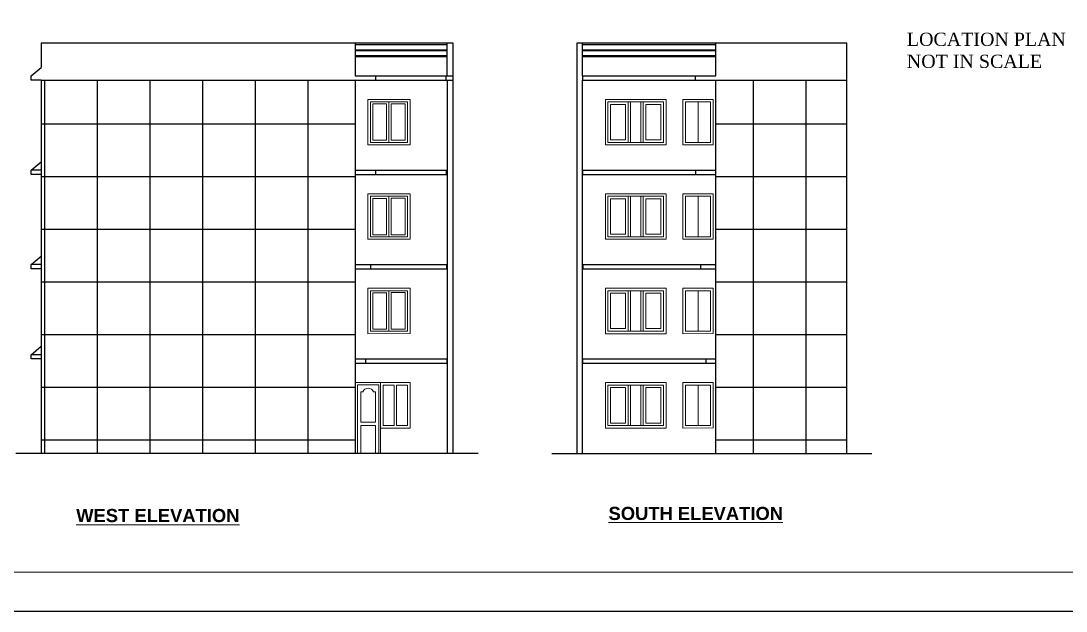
# Model space of a CAD drawing. Header units: inches. Extents: x -4763 to -1586, y -14268 to -12020.
# Drawn here: x -3466 to -2226, y -14268 to -13568 of the extents above; entities that cross this region are included whole.
import ezdxf

# ---------------------------------------------------------------- set-up
doc = ezdxf.new("R2010")
doc.units = ezdxf.units.IN
doc.header["$LTSCALE"] = 0.5
doc.header["$MEASUREMENT"] = 0
for name, color, linetype, lineweight in [('door', 202, 'Continuous', 5), ('ELE1', 3, 'Continuous', 9), ('TEXT', 220, 'Continuous', 9), ('Toilet', 7, 'Continuous', 25), ('win', 5, 'Continuous', 18)]:
    doc.layers.add(name, color=color, linetype=linetype, lineweight=lineweight)
doc.styles.add('ordinary', font='ARIALN.TTF')
doc.styles.get("Standard").update_dxf_attribs({"font": 'arial.ttf'})

msp = doc.modelspace()

# ---------------------------------------------------------------- hatches: boundary and pattern name
at = {"layer": 'Toilet'}
h = msp.add_hatch(dxfattribs=at)
h.set_pattern_fill('ANSI37', color=256, scale=500, angle=45, style=0)
h.set_pattern_definition([(90, (-14500.3, -2.38), (-62.5, 0), []), (180, (-14500.3, -2.38), (-4e-15, -62.5), [])])
h.paths.add_polyline_path([(-3442.2, -14080.8), (-3069.5, -14080.8), (-3069.5, -13637.8), (-3442.2, -13637.8)])
h = msp.add_hatch(dxfattribs=at)
h.set_pattern_fill('ANSI37', color=256, scale=500, angle=45, style=0)
h.set_pattern_definition([(90, (-13284.605, -2.38), (-62.5, 0), []), (180, (-13284.605, -2.38), (-4e-15, -62.5), [])])
h.paths.add_polyline_path([(-2642, -14080.8), (-2486.7, -14080.8), (-2486.7, -13637.8), (-2642, -13637.8)])

# ---------------------------------------------------------------- linework, layer by layer
at = {"layer": 'Defpoints'}
msp.add_lwpolyline([(-1585.6, -12020), (-4763.2, -12020), (-4763.2, -14268), (-1585.6, -14268)], close=True, dxfattribs=at)
at = {"layer": 'door', "lineweight": 13}
for p, q in [((-3069.5, -14080.8), (-3069.5, -13996.8)), ((-3069.5, -13996.8), (-3069.5, -14080.8)), ((-3069.5, -13996.8), (-3039.5, -13996.8)), ((-3067, -13999.3), (-3067, -14080.8)), ((-3067, -13999.3), (-3041.5, -13999.3)), ((-3041.5, -14080.8), (-3041.5, -13999.3)), ((-3039.5, -14080.8), (-3039.5, -13996.8)), ((-3063, -14007.8), (-3060.5, -14007.8)), ((-3063, -14007.8), (-3063, -14043.7)), ((-3048, -14007.8), (-3045.5, -14007.8)), ((-3045.5, -14007.8), (-3045.5, -14043.7)), ((-3063, -14043.7), (-3045.5, -14043.7)), ((-3063, -14047.7), (-3063, -14080.8)), ((-3063, -14047.7), (-3045.5, -14047.7)), ((-3045.5, -14047.7), (-3045.5, -14080.8))]:
    msp.add_line(p, q, dxfattribs=at)
msp.add_arc((-3054.2, -14010), 6.64, 19.6874, 160.3126, dxfattribs=at)
at = {"layer": 'ELE1'}
msp.add_lwpolyline([(-4716.9, -12066.3), (-1631.9, -12066.3), (-1631.9, -14221.7), (-4716.9, -14221.7)], close=True, dxfattribs=at)
msp.add_lwpolyline([(-4716.9, -12066.3), (-1631.9, -12066.3), (-1631.9, -14221.7), (-4716.9, -14221.7)], close=True, dxfattribs=at)
at = {"layer": 'Toilet'}
for p, q in [((-3442.2, -13593.8), (-3442.2, -13622.8)), ((-3442.2, -13593.8), (-2953.8, -13593.8)), ((-3069.5, -13593.8), (-3069.5, -13632.8)), ((-3069.5, -13595.8), (-2960.5, -13595.8)), ((-3069.5, -13601.8), (-2960.5, -13601.8)), ((-3069.5, -13602.8), (-2960.5, -13602.8)), ((-2960.5, -13632.8), (-2960.5, -13593.8)), ((-2953.8, -13593.8), (-2953.8, -14080.8)), ((-2806.4, -14080.8), (-2806.4, -13593.8)), ((-2806.4, -13593.8), (-2486.4, -13593.8)), ((-2799.9, -13632.8), (-2799.9, -13593.8)), ((-2799.9, -13595.8), (-2641.7, -13595.8)), ((-2799.9, -13601.8), (-2641.7, -13601.8)), ((-2799.9, -13602.8), (-2641.7, -13602.8)), ((-2641.7, -13632.8), (-2641.7, -13593.8)), ((-2486.4, -14080.8), (-2486.4, -13593.8)), ((-3069.5, -13608.8), (-2960.5, -13608.8)), ((-3069.5, -13609.8), (-2960.5, -13609.8)), ((-2799.9, -13608.8), (-2641.7, -13608.8)), ((-2799.9, -13609.8), (-2641.7, -13609.8)), ((-3454.2, -13632.8), (-3442.2, -13622.8)), ((-3454.2, -13637.8), (-3454.2, -13632.8)), ((-3442.2, -13637.8), (-3454.2, -13637.8)), ((-3442.2, -13637.8), (-3442.2, -14080.8)), ((-3442.2, -13637.8), (-2953.8, -13637.8)), ((-3069.5, -13632.8), (-2953.8, -13632.8)), ((-3069.5, -13637.8), (-3069.5, -14080.8)), ((-3045.5, -13632.8), (-3045.5, -13637.8)), ((-2961.5, -13637.8), (-2961.5, -13632.8)), ((-2960.5, -13637.8), (-2960.5, -14080.8)), ((-2806.4, -13637.8), (-2806.4, -13632.8)), ((-2799.9, -13632.8), (-2641.7, -13632.8)), ((-2799.9, -14080.8), (-2799.9, -13637.8)), ((-2799.9, -13637.8), (-2486.4, -13637.8)), ((-2799.5, -13637.8), (-2799.5, -13632.8)), ((-2665.7, -13637.8), (-2665.7, -13632.8)), ((-2641.7, -14080.8), (-2641.7, -13637.8)), ((-2799.9, -14080.8), (-2799.9, -13708.8)), ((-3454.2, -13744.8), (-3442.2, -13734.8)), ((-3442.2, -13744.8), (-3454.2, -13744.8)), ((-3454.2, -13749.8), (-3454.2, -13744.8)), ((-3442.2, -13749.8), (-3454.2, -13749.8)), ((-3069.5, -13744.8), (-2960.5, -13744.8)), ((-3069.5, -13749.8), (-2960.5, -13749.8)), ((-3045.5, -13744.8), (-3045.5, -13749.8)), ((-2961.5, -13744.8), (-2961.5, -13749.8)), ((-2799.9, -13744.8), (-2641.7, -13744.8)), ((-2799.9, -13749.8), (-2641.7, -13749.8)), ((-2799.5, -13749.8), (-2799.5, -13744.8)), ((-2665.7, -13744.8), (-2665.7, -13749.8)), ((-3454.2, -13856.8), (-3442.2, -13846.8)), ((-3442.2, -13856.8), (-3454.2, -13856.8)), ((-3454.2, -13861.8), (-3454.2, -13856.8)), ((-3442.2, -13861.8), (-3454.2, -13861.8)), ((-3069.3, -13856.8), (-2960.5, -13856.8)), ((-3069.3, -13861.8), (-2960.5, -13861.8)), ((-3051.5, -13856.8), (-3051.5, -13861.8)), ((-2961.3, -13856.8), (-2961.3, -13861.8)), ((-2953.8, -13856.8), (-2953.6, -13856.8)), ((-2953.8, -13861.8), (-2953.6, -13861.8)), ((-2799.9, -13856.8), (-2641.7, -13856.8)), ((-2799.9, -13861.8), (-2641.7, -13861.8)), ((-2799.6, -13856.8), (-2799.6, -13861.8)), ((-2659.7, -13856.8), (-2659.7, -13861.8)), ((-2487.1, -13856.8), (-2486.4, -13856.8)), ((-2487.1, -13861.8), (-2486.4, -13861.8)), ((-3454.2, -13963.8), (-3442.2, -13953.8)), ((-3442.2, -13963.8), (-3454.2, -13963.8)), ((-3454.2, -13968.8), (-3454.2, -13963.8)), ((-3442.2, -13968.8), (-3454.2, -13968.8)), ((-3069.3, -13968.8), (-2960.5, -13968.8)), ((-3069.3, -13973.8), (-2960.5, -13973.8)), ((-3057.5, -13968.8), (-3057.5, -13973.8)), ((-2961, -13968.8), (-2961, -13973.8)), ((-2799.9, -13968.8), (-2641.7, -13968.8)), ((-2799.9, -13973.8), (-2641.7, -13973.8)), ((-2799.7, -13968.8), (-2799.7, -13973.8)), ((-2653.7, -13968.8), (-2653.7, -13973.8)), ((-2923.8, -14080.8), (-3472.2, -14080.8)), ((-2836.4, -14080.8), (-2456.4, -14080.8))]:
    msp.add_line(p, q, dxfattribs=at)
at = {"layer": 'win'}
for p, q in [((-3054.6, -13660.8), (-3054.6, -13714.8)), ((-3054.6, -13714.8), (-3054.6, -13660.8)), ((-3004.5, -13660.8), (-3054.6, -13660.8)), ((-3007.7, -13663.8), (-3051.6, -13663.8)), ((-3051.6, -13663.8), (-3051.6, -13711.8)), ((-3047, -13660.7), (-3047, -13660.8)), ((-3047, -13660.8), (-3004.5, -13660.8)), ((-3029.7, -13663.8), (-3029.6, -13711.8)), ((-3007.7, -13663.8), (-3007.7, -13711.8)), ((-3004.5, -13714.7), (-3004.5, -13660.8)), ((-2700.8, -13660.8), (-2772.8, -13660.8)), ((-2769.8, -13711.8), (-2769.8, -13663.8)), ((-2769.8, -13663.8), (-2742.8, -13663.8)), ((-2766.8, -13708.8), (-2766.8, -13666.8)), ((-2766.8, -13666.8), (-2748.8, -13666.8)), ((-2748.8, -13666.8), (-2748.8, -13708.8)), ((-2745.8, -13663.8), (-2727.8, -13663.8)), ((-2745.8, -13663.8), (-2745.8, -13711.8)), ((-2742.8, -13663.8), (-2742.8, -13711.8)), ((-2730.8, -13663.8), (-2730.8, -13711.8)), ((-2727.8, -13663.8), (-2703.8, -13663.8)), ((-2727.8, -13663.8), (-2727.8, -13711.8)), ((-2724.8, -13666.8), (-2706.8, -13666.8)), ((-2724.8, -13708.8), (-2724.8, -13666.8)), ((-2706.8, -13666.8), (-2706.8, -13708.8)), ((-2703.8, -13663.8), (-2703.8, -13711.8)), ((-2680.7, -13660.8), (-2680.7, -13714.8)), ((-2680.7, -13714.8), (-2680.7, -13660.8)), ((-2680.7, -13660.8), (-2644.7, -13660.8)), ((-2644.7, -13660.8), (-2680.7, -13660.8)), ((-2647.9, -13663.8), (-2677.7, -13663.8)), ((-2677.7, -13663.8), (-2677.7, -13711.8)), ((-2673.1, -13660.7), (-2673.1, -13660.8)), ((-2662.8, -13663.8), (-2662.7, -13711.8)), ((-2647.9, -13663.8), (-2647.9, -13711.8)), ((-2644.7, -13714.7), (-2644.7, -13660.8)), ((-3054.6, -13714.8), (-3004.5, -13714.7)), ((-3051.6, -13711.8), (-3007.7, -13711.8)), ((-2742.8, -13711.8), (-2769.8, -13711.8)), ((-2748.8, -13708.8), (-2766.8, -13708.8)), ((-2703.8, -13711.8), (-2727.8, -13711.8)), ((-2706.8, -13708.8), (-2724.8, -13708.8)), ((-2680.7, -13714.8), (-2644.7, -13714.7)), ((-2677.7, -13711.8), (-2647.9, -13711.8)), ((-3054.6, -13772.8), (-3054.6, -13826.8)), ((-3054.6, -13826.8), (-3054.6, -13772.8)), ((-3004.5, -13772.8), (-3054.6, -13772.8)), ((-3007.7, -13775.8), (-3051.6, -13775.8)), ((-3051.6, -13775.8), (-3051.6, -13823.8)), ((-3047, -13772.7), (-3047, -13772.8)), ((-3047, -13772.8), (-3004.5, -13772.8)), ((-3029.7, -13775.8), (-3029.6, -13823.8)), ((-3007.7, -13775.8), (-3007.7, -13823.8)), ((-3004.5, -13826.7), (-3004.5, -13772.8)), ((-2700.8, -13772.8), (-2772.8, -13772.8)), ((-2769.8, -13823.8), (-2769.8, -13775.8)), ((-2769.8, -13775.8), (-2742.8, -13775.8)), ((-2766.8, -13820.8), (-2766.8, -13778.8)), ((-2766.8, -13778.8), (-2748.8, -13778.8)), ((-2748.8, -13778.8), (-2748.8, -13820.8)), ((-2745.8, -13775.8), (-2727.8, -13775.8)), ((-2745.8, -13775.8), (-2745.8, -13823.8)), ((-2742.8, -13775.8), (-2742.8, -13823.8)), ((-2730.8, -13775.8), (-2730.8, -13823.8)), ((-2727.8, -13775.8), (-2703.8, -13775.8)), ((-2727.8, -13775.8), (-2727.8, -13823.8)), ((-2724.8, -13778.8), (-2706.8, -13778.8)), ((-2724.8, -13820.8), (-2724.8, -13778.8)), ((-2706.8, -13778.8), (-2706.8, -13820.8)), ((-2703.8, -13775.8), (-2703.8, -13823.8)), ((-2680.7, -13772.8), (-2680.7, -13826.8)), ((-2680.7, -13826.8), (-2680.7, -13772.8)), ((-2680.7, -13772.8), (-2644.7, -13772.8)), ((-2644.7, -13772.8), (-2680.7, -13772.8)), ((-2647.9, -13775.8), (-2677.7, -13775.8)), ((-2677.7, -13775.8), (-2677.7, -13823.8)), ((-2673.1, -13772.7), (-2673.1, -13772.8)), ((-2662.8, -13775.8), (-2662.7, -13823.8)), ((-2647.9, -13775.8), (-2647.9, -13823.8)), ((-2644.7, -13826.7), (-2644.7, -13772.8)), ((-3054.6, -13826.8), (-3004.5, -13826.7)), ((-3051.6, -13823.8), (-3007.7, -13823.8)), ((-2742.8, -13823.8), (-2769.8, -13823.8)), ((-2748.8, -13820.8), (-2766.8, -13820.8)), ((-2703.8, -13823.8), (-2727.8, -13823.8)), ((-2706.8, -13820.8), (-2724.8, -13820.8)), ((-2680.7, -13826.8), (-2644.7, -13826.7)), ((-2677.7, -13823.8), (-2647.9, -13823.8)), ((-3054.6, -13884.8), (-3054.6, -13938.8)), ((-3054.6, -13938.8), (-3054.6, -13884.8)), ((-3004.5, -13884.8), (-3054.6, -13884.8)), ((-3007.7, -13887.8), (-3051.6, -13887.8)), ((-3051.6, -13887.8), (-3051.6, -13935.8)), ((-3047, -13884.7), (-3047, -13884.8)), ((-3047, -13884.8), (-3004.5, -13884.8)), ((-3029.7, -13887.8), (-3029.6, -13935.8)), ((-3007.7, -13887.8), (-3007.7, -13935.8)), ((-3004.5, -13938.7), (-3004.5, -13884.8)), ((-2700.8, -13884.8), (-2772.8, -13884.8)), ((-2769.8, -13935.8), (-2769.8, -13887.8)), ((-2769.8, -13887.8), (-2742.8, -13887.8)), ((-2766.8, -13932.8), (-2766.8, -13890.8)), ((-2766.8, -13890.8), (-2748.8, -13890.8)), ((-2748.8, -13890.8), (-2748.8, -13932.8)), ((-2745.8, -13887.8), (-2727.8, -13887.8)), ((-2745.8, -13887.8), (-2745.8, -13935.8)), ((-2742.8, -13887.8), (-2742.8, -13935.8)), ((-2730.8, -13887.8), (-2730.8, -13935.8)), ((-2727.8, -13887.8), (-2703.8, -13887.8)), ((-2727.8, -13887.8), (-2727.8, -13935.8)), ((-2724.8, -13890.8), (-2706.8, -13890.8)), ((-2724.8, -13932.8), (-2724.8, -13890.8)), ((-2706.8, -13890.8), (-2706.8, -13932.8)), ((-2703.8, -13887.8), (-2703.8, -13935.8)), ((-2680.7, -13884.8), (-2680.7, -13938.8)), ((-2680.7, -13938.8), (-2680.7, -13884.8)), ((-2680.7, -13884.8), (-2644.7, -13884.8)), ((-2644.7, -13884.8), (-2680.7, -13884.8)), ((-2647.9, -13887.8), (-2677.7, -13887.8)), ((-2677.7, -13887.8), (-2677.7, -13935.8)), ((-2673.1, -13884.7), (-2673.1, -13884.8)), ((-2662.8, -13887.8), (-2662.7, -13935.8)), ((-2647.9, -13887.8), (-2647.9, -13935.8)), ((-2644.7, -13938.7), (-2644.7, -13884.8)), ((-3054.6, -13938.8), (-3004.5, -13938.7)), ((-3051.6, -13935.8), (-3007.7, -13935.8)), ((-2742.8, -13935.8), (-2769.8, -13935.8)), ((-2748.8, -13932.8), (-2766.8, -13932.8)), ((-2703.8, -13935.8), (-2727.8, -13935.8)), ((-2706.8, -13932.8), (-2724.8, -13932.8)), ((-2680.7, -13938.8), (-2644.7, -13938.7)), ((-2677.7, -13935.8), (-2647.9, -13935.8)), ((-3039.5, -14050.7), (-3039.5, -13996.8)), ((-3023.5, -13999.8), (-3023.5, -14047.8)), ((-3020.5, -13999.8), (-3020.5, -14047.8)), ((-2700.8, -13996.8), (-2772.8, -13996.8)), ((-2769.8, -14047.8), (-2769.8, -13999.8)), ((-2769.8, -13999.8), (-2742.8, -13999.8)), ((-2745.8, -13999.8), (-2727.8, -13999.8)), ((-2745.8, -13999.8), (-2745.8, -14047.8)), ((-2742.8, -13999.8), (-2742.8, -14047.8)), ((-2730.8, -13999.8), (-2730.8, -14047.8)), ((-2727.8, -13999.8), (-2703.8, -13999.8)), ((-2727.8, -13999.8), (-2727.8, -14047.8)), ((-2703.8, -13999.8), (-2703.8, -14047.8)), ((-2680.7, -13996.8), (-2680.7, -14050.8)), ((-2680.7, -14050.8), (-2680.7, -13996.8)), ((-2680.7, -13996.8), (-2644.7, -13996.8)), ((-2644.7, -13996.8), (-2680.7, -13996.8)), ((-2647.9, -13999.8), (-2677.7, -13999.8)), ((-2677.7, -13999.8), (-2677.7, -14047.8)), ((-2673.1, -13996.7), (-2673.1, -13996.8)), ((-2662.8, -13999.8), (-2662.7, -14047.8)), ((-2647.9, -13999.8), (-2647.9, -14047.8)), ((-2644.7, -14050.7), (-2644.7, -13996.8)), ((-2766.8, -14044.8), (-2766.8, -14002.8)), ((-2766.8, -14002.8), (-2748.8, -14002.8)), ((-2748.8, -14002.8), (-2748.8, -14044.8)), ((-2724.8, -14002.8), (-2706.8, -14002.8)), ((-2724.8, -14044.8), (-2724.8, -14002.8)), ((-2706.8, -14002.8), (-2706.8, -14044.8)), ((-2742.8, -14047.8), (-2769.8, -14047.8)), ((-2748.8, -14044.8), (-2766.8, -14044.8)), ((-2703.8, -14047.8), (-2727.8, -14047.8)), ((-2706.8, -14044.8), (-2724.8, -14044.8)), ((-2680.7, -14050.8), (-2644.7, -14050.7)), ((-2677.7, -14047.8), (-2647.9, -14047.8))]:
    msp.add_line(p, q, dxfattribs=at)
for points in [[(-3048.7, -13666.2), (-3032.4, -13666.2), (-3032.4, -13709.3), (-3048.7, -13709.3)], [(-3026.8, -13666.1), (-3010.4, -13666.1), (-3010.4, -13709.3), (-3026.8, -13709.3)], [(-3048.7, -13778.2), (-3032.4, -13778.2), (-3032.4, -13821.3), (-3048.7, -13821.3)], [(-3026.8, -13778.1), (-3010.4, -13778.1), (-3010.4, -13821.3), (-3026.8, -13821.3)], [(-3048.7, -13890.2), (-3032.4, -13890.2), (-3032.4, -13933.3), (-3048.7, -13933.3)], [(-3026.8, -13890.1), (-3010.4, -13890.1), (-3010.4, -13933.3), (-3026.8, -13933.3)], [(-3004.5, -13996.8), (-3039.5, -13996.8), (-3039.5, -14050.8), (-3004.5, -14050.8)]]:
    msp.add_lwpolyline(points, close=True, dxfattribs=at)
for points in [[(-2700.8, -13660.8), (-2700.8, -13714.8), (-2772.8, -13714.8), (-2772.8, -13660.8)], [(-2706.8, -13666.8), (-2706.8, -13708.8)], [(-2727.8, -13711.8), (-2745.8, -13711.8)], [(-2700.8, -13772.8), (-2700.8, -13826.8), (-2772.8, -13826.8), (-2772.8, -13772.8)], [(-2706.8, -13778.8), (-2706.8, -13820.8)], [(-2727.8, -13823.8), (-2745.8, -13823.8)], [(-2700.8, -13884.8), (-2700.8, -13938.8), (-2772.8, -13938.8), (-2772.8, -13884.8)], [(-2706.8, -13890.8), (-2706.8, -13932.8)], [(-2727.8, -13935.8), (-2745.8, -13935.8)], [(-3023.5, -13999.8), (-3036.5, -13999.8), (-3036.5, -14047.8), (-3023.5, -14047.8)], [(-3020.5, -14047.8), (-3007.5, -14047.8), (-3007.5, -13999.8), (-3020.5, -13999.8)], [(-2700.8, -13996.8), (-2700.8, -14050.8), (-2772.8, -14050.8), (-2772.8, -13996.8)], [(-2706.8, -14002.8), (-2706.8, -14044.8)], [(-2727.8, -14047.8), (-2745.8, -14047.8)]]:
    msp.add_lwpolyline(points, dxfattribs=at)

# ---------------------------------------------------------------- texts
at = {"insert": (-2415, -13581.6), "char_height": 15.677, "width": 3988.78, "attachment_point": 1}
msp.add_mtext('{\\fTimes New Roman|b0|i0|c0|p18;LOCATION PLAN\\PNOT IN SCALE}', dxfattribs=at)
at = {"layer": 'TEXT', "char_height": 15.6, "width": 285.76, "attachment_point": 8, "rotation": 359.9996, "style": 'ordinary'}
for s, insert in [('{\\fArial TUR|b1|i0|c0|p34;\\LWEST ELEVATION}', (-3303.8, -14162.6)), ('{\\fArial TUR|b1|i0|c0|p34;\\LSOUTH ELEVATION}', (-2665.5, -14160.1))]:
    msp.add_mtext(s, dxfattribs=dict(at, insert=insert))

doc.saveas('drawing.dxf')
